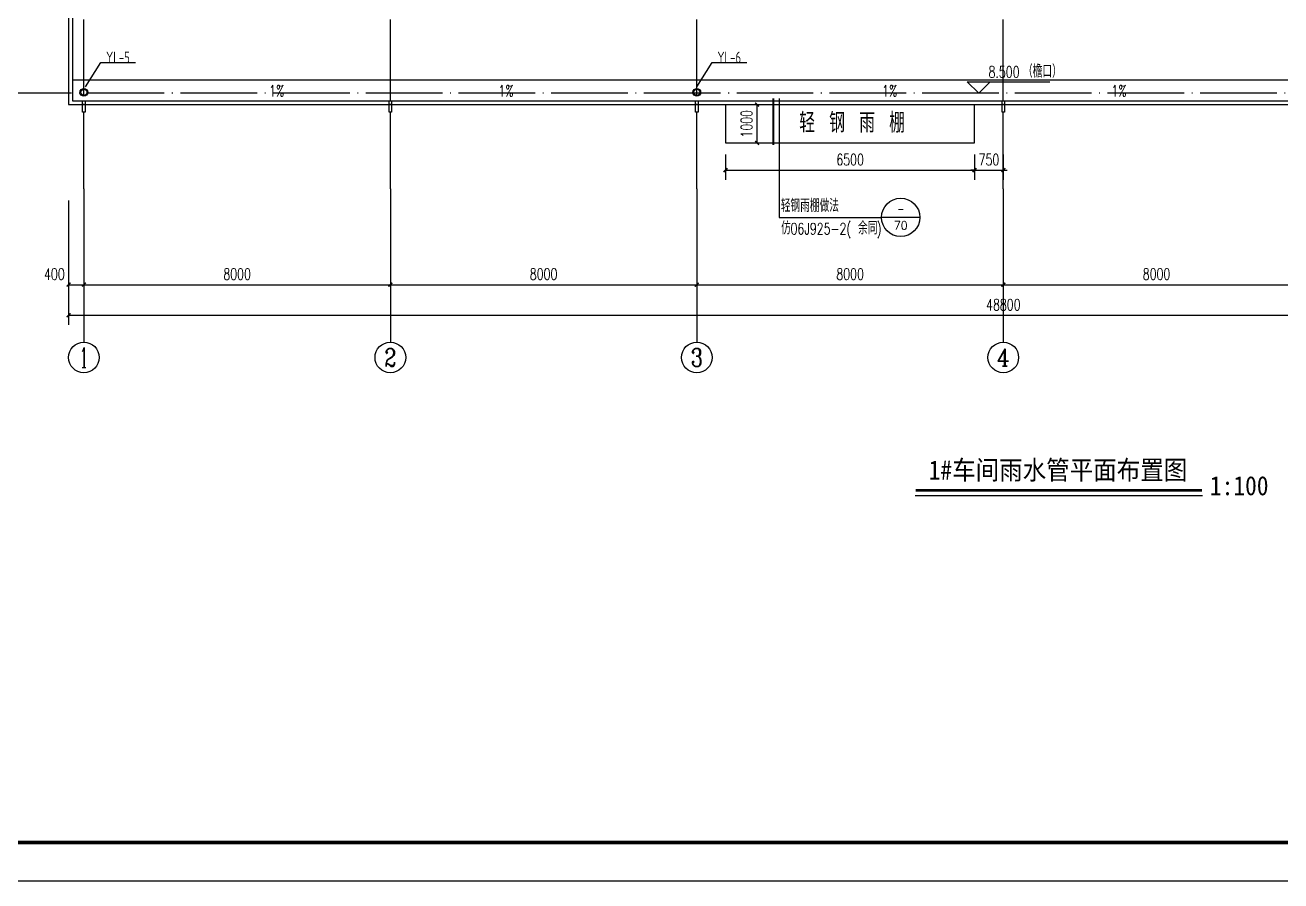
# Model space of a CAD drawing. Extents: x 4579863 to 4663963, y -547270 to -273670.
# Drawn here: x 4596890 to 4629669, y -547270 to -524930 of the extents above; entities that cross this region are included whole.
import ezdxf
from ezdxf.enums import TextEntityAlignment as Align

# ---------------------------------------------------------------- set-up
doc = ezdxf.new("R2010")
doc.units = 0
doc.header["$LTSCALE"] = 1000
doc.header["$MEASUREMENT"] = 0
doc.linetypes.add('DOTE', pattern=[2.42, 2, -0.2, 0.02, -0.2])
doc.layers.get('0').update_dxf_attribs({"linetype": 'CONTINUOUS'})
doc.layers.get('Defpoints').update_dxf_attribs({"linetype": 'CONTINUOUS'})
for name, color, linetype in [('11', 134, 'CONTINUOUS'), ('AXIS', 3, 'CONTINUOUS'), ('AXIS_TEXT', 7, 'CONTINUOUS'), ('DIM_ELEV', 3, 'CONTINUOUS'), ('DIM_IDEN', 3, 'CONTINUOUS'), ('DIM_SYMB', 3, 'CONTINUOUS'), ('DOTE', 252, 'CONTINUOUS'), ('PUB_DIM', 3, 'CONTINUOUS'), ('PUB_TEXT', 7, 'CONTINUOUS'), ('PUB_TITLE', 4, 'CONTINUOUS'), ('图名', 15, 'CONTINUOUS'), ('雨水管', 5, 'CONTINUOUS')]:
    doc.layers.add(name, color=color, linetype=linetype)
doc.layers.add('_0', color=7, linetype='CONTINUOUS', lineweight=25)
doc.styles.add('_HZTXT', font='txt.shx', dxfattribs={"width": 0.8, "bigfont": 'HZTXT.shx'})
doc.styles.add('_TCH_AXIS', font='COMPLEX', dxfattribs={"bigfont": 'GBCBIG'})
doc.styles.add('_TCH_DIM', font='SIMPLEX', dxfattribs={"bigfont": 'GBCBIG'})
doc.styles.add('_TCH_DIM_T3', font='SIMPLEX', dxfattribs={"width": 0.705882, "bigfont": 'GBCBIG'})
doc.styles.add('_TCH_LABEL', font='COMPLEX', dxfattribs={"bigfont": 'GBCBIG'})
doc.styles.add('COMPLEX', font='COMPLEX')
doc.styles.add('SCEI', font='sceie.shx', dxfattribs={"width": 0.8, "bigfont": 'sceic.shx'})
doc.styles.add('宋体', font='', dxfattribs={"width": 0.7})
doc.styles.get('宋体').set_extended_font_data('SimSun')
doc.dimstyles.new('_TCH_ARCH&&100', dxfattribs={"dimtxt": 297.5, "dimasz": 100, "dimexe": 250, "dimexo": 300, "dimgap": 126.25, "dimtad": 1, "dimdec": 0, "dimzin": 0, "dimdsep": 46, "dimtxsty": '_TCH_DIM_T3', "dimblk": 'ARCHTICK', "dimcen": 0.09, "dimclrt": 7, "dimazin": 2, "dimtfac": 1, "dimtdec": 0, "dimtix": 1, "dimtmove": 2, "dimatfit": 3, "dimfxl": 0, "dimtolj": 1, "dimtzin": 0, "dimarcsym": 0})

# ---------------------------------------------------------------- blocks, each defined once
blk = doc.blocks.new('_ArchTick')
at = {"color": 0, "linetype": 'ByBlock', "const_width": 0.4}
blk.add_lwpolyline([(-0.5, -0.5), (0.5, 0.5)], dxfattribs=at)
blk = doc.blocks.new('*D417')
at = {"layer": 'Defpoints', "color": 0}
for p in [(4615174, -527006), (4615997, -527006), (4615174, -528006)]:
    blk.add_point(p, dxfattribs=at)
at = {"layer": 'PUB_DIM', "color": 0, "lineweight": -2}
for p, q in [((4615474, -527006), (4616247, -527006)), ((4615997, -528006), (4615997, -527006)), ((4615474, -528006), (4616247, -528006))]:
    blk.add_line(p, q, dxfattribs=at)
at = {"layer": 'PUB_DIM', "color": 0, "lineweight": -2, "xscale": 100, "yscale": 100, "zscale": 100}
for p, rotation in [((4615997, -527006), 90), ((4615997, -528006), 270)]:
    blk.add_blockref('_ArchTick', p, dxfattribs=dict(at, rotation=rotation))
at = {"layer": 'PUB_DIM', "color": 7, "insert": (4615722, -527506), "char_height": 297.5, "attachment_point": 5, "rotation": 90, "style": '_TCH_DIM_T3'}
blk.add_mtext('\\A1;1000', dxfattribs=at)
blk = doc.blocks.new('*D418')
at = {"layer": 'Defpoints', "color": 0}
for p in [(4615174, -528006), (4621674, -528006), (4621674, -528716)]:
    blk.add_point(p, dxfattribs=at)
at = {"layer": 'PUB_DIM', "color": 0, "lineweight": -2}
for p, q in [((4615174, -528306), (4615174, -528966)), ((4621674, -528306), (4621674, -528966)), ((4615174, -528716), (4621674, -528716))]:
    blk.add_line(p, q, dxfattribs=at)
at = {"layer": 'PUB_DIM', "color": 0, "lineweight": -2, "xscale": 100, "yscale": 100, "zscale": 100, "rotation": 180}
blk.add_blockref('_ArchTick', (4615174, -528716), dxfattribs=at)
at = {"layer": 'PUB_DIM', "color": 0, "lineweight": -2, "xscale": 100, "yscale": 100, "zscale": 100}
blk.add_blockref('_ArchTick', (4621674, -528716), dxfattribs=at)
at = {"layer": 'PUB_DIM', "color": 7, "insert": (4618424, -528441), "char_height": 297.5, "attachment_point": 5, "style": '_TCH_DIM_T3'}
blk.add_mtext('\\A1;6500', dxfattribs=at)
blk = doc.blocks.new('*D419')
at = {"layer": 'Defpoints', "color": 0}
for p in [(4621674, -528006), (4622424, -528006), (4622424, -528716)]:
    blk.add_point(p, dxfattribs=at)
at = {"layer": 'PUB_DIM', "color": 0, "lineweight": -2}
for p, q in [((4621674, -528306), (4621674, -528966)), ((4622424, -528306), (4622424, -528966)), ((4621674, -528716), (4621574, -528716)), ((4621674, -528716), (4622424, -528716)), ((4622424, -528716), (4622524, -528716))]:
    blk.add_line(p, q, dxfattribs=at)
at = {"layer": 'PUB_DIM', "color": 0, "lineweight": -2, "xscale": 100, "yscale": 100, "zscale": 100}
blk.add_blockref('_ArchTick', (4621674, -528716), dxfattribs=at)
at = {"layer": 'PUB_DIM', "color": 0, "lineweight": -2, "xscale": 100, "yscale": 100, "zscale": 100, "rotation": 180}
blk.add_blockref('_ArchTick', (4622424, -528716), dxfattribs=at)
at = {"layer": 'PUB_DIM', "color": 7, "insert": (4622049, -528441), "char_height": 297.5, "attachment_point": 5, "style": '_TCH_DIM_T3'}
blk.add_mtext('\\A1;750', dxfattribs=at)
blk = doc.blocks.new('*D405')
at = {"layer": 'AXIS', "color": 0, "lineweight": -2}
for p, q in [((4598024, -529506), (4598024, -531956)), ((4598424, -529506), (4598424, -531956)), ((4598024, -531706), (4598424, -531706))]:
    blk.add_line(p, q, dxfattribs=at)
at = {"layer": 'Defpoints', "color": 0}
for p in [(4598024, -529206), (4598424, -529206), (4598424, -531706)]:
    blk.add_point(p, dxfattribs=at)
at = {"layer": 'AXIS', "color": 0, "lineweight": -2, "xscale": 100, "yscale": 100, "zscale": 100, "rotation": 180}
blk.add_blockref('_ArchTick', (4598024, -531706), dxfattribs=at)
at = {"layer": 'AXIS', "color": 0, "lineweight": -2, "xscale": 100, "yscale": 100, "zscale": 100}
blk.add_blockref('_ArchTick', (4598424, -531706), dxfattribs=at)
at = {"layer": 'AXIS', "color": 7, "insert": (4597654, -531431), "char_height": 297.5, "attachment_point": 5, "style": '_TCH_DIM_T3'}
blk.add_mtext('\\A1;400', dxfattribs=at)
blk = doc.blocks.new('*D406')
at = {"layer": 'AXIS', "color": 0, "lineweight": -2}
for p, q in [((4598424, -529506), (4598424, -531956)), ((4606424, -529506), (4606424, -531956)), ((4598424, -531706), (4606424, -531706))]:
    blk.add_line(p, q, dxfattribs=at)
at = {"layer": 'Defpoints', "color": 0}
for p in [(4598424, -529206), (4606424, -529206), (4606424, -531706)]:
    blk.add_point(p, dxfattribs=at)
at = {"layer": 'AXIS', "color": 0, "lineweight": -2, "xscale": 100, "yscale": 100, "zscale": 100, "rotation": 180}
blk.add_blockref('_ArchTick', (4598424, -531706), dxfattribs=at)
at = {"layer": 'AXIS', "color": 0, "lineweight": -2, "xscale": 100, "yscale": 100, "zscale": 100}
blk.add_blockref('_ArchTick', (4606424, -531706), dxfattribs=at)
at = {"layer": 'AXIS', "color": 7, "insert": (4602424, -531431), "char_height": 297.5, "attachment_point": 5, "style": '_TCH_DIM_T3'}
blk.add_mtext('\\A1;8000', dxfattribs=at)
blk = doc.blocks.new('*D407')
at = {"layer": 'AXIS', "color": 0, "lineweight": -2}
for p, q in [((4606424, -529506), (4606424, -531956)), ((4614424, -529506), (4614424, -531956)), ((4606424, -531706), (4614424, -531706))]:
    blk.add_line(p, q, dxfattribs=at)
at = {"layer": 'Defpoints', "color": 0}
for p in [(4606424, -529206), (4614424, -529206), (4614424, -531706)]:
    blk.add_point(p, dxfattribs=at)
at = {"layer": 'AXIS', "color": 0, "lineweight": -2, "xscale": 100, "yscale": 100, "zscale": 100, "rotation": 180}
blk.add_blockref('_ArchTick', (4606424, -531706), dxfattribs=at)
at = {"layer": 'AXIS', "color": 0, "lineweight": -2, "xscale": 100, "yscale": 100, "zscale": 100}
blk.add_blockref('_ArchTick', (4614424, -531706), dxfattribs=at)
at = {"layer": 'AXIS', "color": 7, "insert": (4610424, -531431), "char_height": 297.5, "attachment_point": 5, "style": '_TCH_DIM_T3'}
blk.add_mtext('\\A1;8000', dxfattribs=at)
blk = doc.blocks.new('*D408')
at = {"layer": 'AXIS', "color": 0, "lineweight": -2}
for p, q in [((4614424, -529506), (4614424, -531956)), ((4622424, -529506), (4622424, -531956)), ((4614424, -531706), (4622424, -531706))]:
    blk.add_line(p, q, dxfattribs=at)
at = {"layer": 'Defpoints', "color": 0}
for p in [(4614424, -529206), (4622424, -529206), (4622424, -531706)]:
    blk.add_point(p, dxfattribs=at)
at = {"layer": 'AXIS', "color": 0, "lineweight": -2, "xscale": 100, "yscale": 100, "zscale": 100, "rotation": 180}
blk.add_blockref('_ArchTick', (4614424, -531706), dxfattribs=at)
at = {"layer": 'AXIS', "color": 0, "lineweight": -2, "xscale": 100, "yscale": 100, "zscale": 100}
blk.add_blockref('_ArchTick', (4622424, -531706), dxfattribs=at)
at = {"layer": 'AXIS', "color": 7, "insert": (4618424, -531431), "char_height": 297.5, "attachment_point": 5, "style": '_TCH_DIM_T3'}
blk.add_mtext('\\A1;8000', dxfattribs=at)
blk = doc.blocks.new('*D409')
at = {"layer": 'AXIS', "color": 0, "lineweight": -2}
for p, q in [((4622424, -529506), (4622424, -531956)), ((4630424, -529506), (4630424, -531956)), ((4622424, -531706), (4630424, -531706))]:
    blk.add_line(p, q, dxfattribs=at)
at = {"layer": 'Defpoints', "color": 0}
for p in [(4622424, -529206), (4630424, -529206), (4630424, -531706)]:
    blk.add_point(p, dxfattribs=at)
at = {"layer": 'AXIS', "color": 0, "lineweight": -2, "xscale": 100, "yscale": 100, "zscale": 100, "rotation": 180}
blk.add_blockref('_ArchTick', (4622424, -531706), dxfattribs=at)
at = {"layer": 'AXIS', "color": 0, "lineweight": -2, "xscale": 100, "yscale": 100, "zscale": 100}
blk.add_blockref('_ArchTick', (4630424, -531706), dxfattribs=at)
at = {"layer": 'AXIS', "color": 7, "insert": (4626424, -531431), "char_height": 297.5, "attachment_point": 5, "style": '_TCH_DIM_T3'}
blk.add_mtext('\\A1;8000', dxfattribs=at)
blk = doc.blocks.new('*D413')
at = {"layer": 'AXIS', "color": 0, "lineweight": -2}
for p, q in [((4598024, -529506), (4598024, -532756)), ((4646824, -529506), (4646824, -532756)), ((4598024, -532506), (4646824, -532506))]:
    blk.add_line(p, q, dxfattribs=at)
at = {"layer": 'Defpoints', "color": 0}
for p in [(4598024, -529206), (4646824, -529206), (4646824, -532506)]:
    blk.add_point(p, dxfattribs=at)
at = {"layer": 'AXIS', "color": 0, "lineweight": -2, "xscale": 100, "yscale": 100, "zscale": 100, "rotation": 180}
blk.add_blockref('_ArchTick', (4598024, -532506), dxfattribs=at)
at = {"layer": 'AXIS', "color": 0, "lineweight": -2, "xscale": 100, "yscale": 100, "zscale": 100}
blk.add_blockref('_ArchTick', (4646824, -532506), dxfattribs=at)
at = {"layer": 'AXIS', "color": 7, "insert": (4622424, -532231), "char_height": 297.5, "attachment_point": 5, "style": '_TCH_DIM_T3'}
blk.add_mtext('\\A1;48800', dxfattribs=at)
blk = doc.blocks.new('_AXISO')
blk.add_circle((0, 0), 0.5)
at = {"layer": 'AXIS_TEXT', "style": 'COMPLEX', "width": 1.041667}
blk.add_attdef('A', text='', height=0.56, dxfattribs=at).set_placement((-0.25, -0.28), (0.25, -0.28), align=Align.FIT)

msp = doc.modelspace()

# ---------------------------------------------------------------- linework, layer by layer
for points in [[(4598123.7, -526356.4), (4646723.7, -526356.4)], [(4606423.7, -526906.4), (4606423.7, -526356.4)], [(4622423.7, -526906.4), (4622423.7, -526356.4)]]:
    msp.add_lwpolyline(points)
at = {"layer": '11'}
for centre, radius in [((4598423.7, -526685.4), 100), ((4598423.7, -526685.4), 80), ((4614423.7, -526685.4), 100), ((4614423.7, -526685.4), 80)]:
    msp.add_circle(centre, radius, dxfattribs=at)
at = {"layer": '_0', "color": 0}
for points in [[(4646823.7, -506406.4), (4598023.7, -506406.4), (4598023.7, -527006.4), (4646823.7, -527006.4)], [(4646723.7, -506506.4), (4598123.7, -506506.4), (4598123.7, -526906.4), (4646723.7, -526906.4)]]:
    msp.add_lwpolyline(points, close=True, dxfattribs=at)
msp.add_lwpolyline([(4615173.7, -527006.4), (4615173.7, -528006.4), (4621673.7, -528006.4), (4621673.7, -527006.4)], dxfattribs=at)
at = {"layer": 'AXIS', "color": 0}
for p, q in [((4598423.7, -529206.4), (4598423.7, -533206.4)), ((4606423.7, -529206.4), (4606423.7, -533206.4)), ((4614423.7, -529206.4), (4614423.7, -533206.4)), ((4622423.7, -529206.4), (4622423.7, -533206.4))]:
    msp.add_line(p, q, dxfattribs=at)
at = {"layer": 'DIM_ELEV'}
for p, q in [((4621781, -526706.4), (4621481, -526406.4)), ((4621481, -526406.4), (4623639.2, -526406.4)), ((4621781, -526706.4), (4622081, -526406.4))]:
    msp.add_line(p, q, dxfattribs=at)
at = {"layer": 'DIM_IDEN'}
for p, q in [((4616573.2, -526845.7), (4616573.2, -529950.3)), ((4616573.2, -529950.3), (4619245.4, -529950.3)), ((4620245.4, -529950.3), (4619245.4, -529950.3))]:
    msp.add_line(p, q, dxfattribs=at)
at = {"layer": 'DIM_IDEN', "const_width": 50}
msp.add_lwpolyline([(4616423.2, -526845.7), (4616423.2, -528055.5)], dxfattribs=at)
at = {"layer": 'DIM_IDEN'}
msp.add_circle((4619745.4, -529950.3), 500, dxfattribs=at)
at = {"layer": 'DIM_SYMB'}
for points in [[(4603156.3, -526648.1, 0, 0, 0), (4600797.1, -526648.1, 80, 0, 0), (4600497.1, -526648.1, 0, 0, 0)], [(4609691, -526648.1, 0, 0, 0), (4612050.2, -526648.1, 80, 0, 0), (4612350.2, -526648.1, 0, 0, 0)], [(4619156.3, -526648.1, 0, 0, 0), (4616797.1, -526648.1, 80, 0, 0), (4616497.1, -526648.1, 0, 0, 0)], [(4625691, -526648.1, 0, 0, 0), (4628050.2, -526648.1, 80, 0, 0), (4628350.2, -526648.1, 0, 0, 0)]]:
    msp.add_lwpolyline(points, format="xyseb", dxfattribs=at)
at = {"layer": 'DOTE', "linetype": 'DOTE'}
for p, q in [((4598423.7, -529206.4), (4598423.7, -504206.4)), ((4606423.7, -529206.4), (4606423.7, -504206.4)), ((4614423.7, -529206.4), (4614423.7, -504206.4)), ((4622423.7, -529206.4), (4622423.7, -504206.4)), ((4648923.7, -526706.4), (4595923.7, -526706.4))]:
    msp.add_line(p, q, dxfattribs=at)
at = {"layer": 'PUB_TEXT', "color": 4}
for p, q in [((4598468.2, -526542.1), (4598870.3, -525908)), ((4598870.3, -525908), (4599772.9, -525908)), ((4614423.7, -526542.1), (4614825.7, -525908)), ((4614825.7, -525908), (4615728.3, -525908))]:
    msp.add_line(p, q, dxfattribs=at)
at = {"layer": 'PUB_TITLE', "color": 4}
msp.add_lwpolyline([(4579862.8, -547270.1), (4663962.8, -547270.1), (4663962.8, -487870.1), (4579862.8, -487870.1)], close=True, dxfattribs=at)
at = {"layer": 'PUB_TITLE', "color": 4, "const_width": 100}
msp.add_lwpolyline([(4582362.8, -546270.1), (4662962.8, -546270.1), (4662962.8, -488870.1), (4582362.8, -488870.1)], close=True, dxfattribs=at)
at = {"layer": '图名'}
msp.add_line((4620123.8, -537206.1), (4627620, -537206.1), dxfattribs=at)
at = {"layer": '图名', "const_width": 70, "elevation": 23999.8}
msp.add_lwpolyline([(4620133.6, -537072.9), (4627610.2, -537072.9)], dxfattribs=at)
at = {"layer": '雨水管'}
for points in [[(4598390.9, -526906.4), (4598456.4, -526906.4), (4598456.4, -527206.4), (4598390.9, -527206.4)], [(4606390.9, -526906.4), (4606456.4, -526906.4), (4606456.4, -527206.4), (4606390.9, -527206.4)], [(4614390.9, -526906.4), (4614456.4, -526906.4), (4614456.4, -527206.4), (4614390.9, -527206.4)], [(4622390.9, -526906.4), (4622456.4, -526906.4), (4622456.4, -527206.4), (4622390.9, -527206.4)]]:
    msp.add_lwpolyline(points, close=True, dxfattribs=at)

# ---------------------------------------------------------------- block references
at = {"layer": 'AXIS', "color": 0}
ref = msp.add_blockref('_AXISO', (4598423.7, -533606.4), dxfattribs=dict(at, xscale=800, yscale=800, zscale=800))
ref.add_attrib('A', '1', dxfattribs={"layer": 'AXIS_TEXT', "color": 0, "height": 514.7, "style": '_TCH_AXIS'}).set_placement((4598313.4, -533863.7), (4598533.9, -533863.7), align=Align.FIT)
ref = msp.add_blockref('_AXISO', (4606423.7, -533606.4), dxfattribs=dict(at, xscale=800, yscale=800, zscale=800))
ref.add_attrib('A', '2', dxfattribs={"layer": 'AXIS_TEXT', "color": 0, "height": 465.9, "style": '_TCH_AXIS'}).set_placement((4606268.3, -533839.3), (4606579, -533839.3), align=Align.FIT)
ref = msp.add_blockref('_AXISO', (4614423.7, -533606.4), dxfattribs=dict(at, xscale=800, yscale=800, zscale=800))
ref.add_attrib('A', '3', dxfattribs={"layer": 'AXIS_TEXT', "color": 0, "height": 465.9, "style": '_TCH_AXIS'}).set_placement((4614268.3, -533839.3), (4614579, -533839.3), align=Align.FIT)
ref = msp.add_blockref('_AXISO', (4622423.7, -533606.4), dxfattribs=dict(at, xscale=800, yscale=800, zscale=800))
ref.add_attrib('A', '4', dxfattribs={"layer": 'AXIS_TEXT', "color": 0, "height": 445.4, "style": '_TCH_AXIS'}).set_placement((4622254, -533829.1), (4622593.3, -533829.1), align=Align.FIT)

# ---------------------------------------------------------------- texts
at = {"color": 4, "style": 'SCEI', "width": 0.8}
for s, p in [('YL-5', (4599006.1, -525922.9)), ('YL-6', (4614961.5, -525922.9))]:
    msp.add_text(s, height=300, dxfattribs=at).set_placement(p)
at = {"layer": 'PUB_DIM', "style": '_HZTXT', "width": 0.8}
msp.add_text('轻 钢 雨 棚', height=517.24, dxfattribs=at).set_placement((4617095.1, -527736.1))
at = {"layer": 'PUB_TEXT', "style": '_TCH_DIM', "width": 0.705882}
for s, p in [('8.500', (4622037.4, -526301.4)), ('1%%%', (4603261.3, -526796.9)), ('1%%%', (4609246, -526796.9)), ('1%%%', (4619261.3, -526796.9)), ('1%%%', (4625246, -526796.9)), ('06J925-2(', (4616870.6, -530394)), (')', (4619122.1, -530394))]:
    msp.add_text(s, height=297.5, dxfattribs=at).set_placement(p)
at = {"layer": 'PUB_TEXT', "style": '_TCH_DIM'}
for s, height, p in [('（檐口）', 337.59, (4622937.4, -526301.4)), ('轻钢雨棚做法', 337.59, (4616615.3, -529807.9)), ('仿', 337.6, (4616624.8, -530394)), ('余同', 337.59, (4618630.6, -530394))]:
    msp.add_text(s, height=height, dxfattribs=at).set_placement(p)
at = {"layer": 'PUB_TEXT', "style": '_TCH_LABEL', "width": 0.777778}
msp.add_text('-', height=261, dxfattribs=at).set_placement((4619658.4, -529857.7), (4619832.4, -529857.7), align=Align.FIT)
at = {"layer": 'PUB_TEXT', "style": '_TCH_LABEL'}
msp.add_text('70', height=219.66, dxfattribs=at).set_placement((4619567.6, -530269), (4619923.2, -530269), align=Align.FIT)
at = {"layer": '图名', "style": '宋体', "width": 0.9}
for s, p in [('1#车间雨水管平面布置图', (4620475.2, -536794.3)), ('1:100', (4627816, -537203))]:
    msp.add_text(s, height=500, dxfattribs=at).set_placement(p)

# ---------------------------------------------------------------- dimensions: what is measured, and where the dimension line sits
at = {"layer": 'AXIS', "color": 0}
dim = msp.add_linear_dim(base=(4598423.7, -531706.4), p1=(4598023.7, -529206.4), p2=(4598423.7, -529206.4), angle=360, dimstyle='_TCH_ARCH&&100', dxfattribs=at)
dim.commit()
dim.dimension.update_dxf_attribs({"geometry": '*D405', "text_midpoint": (4597653.7, -531431.4), "dimtype": 161})
for p1, p2, distance, picture, middle in [((4598023.7, -529206.4), (4646823.7, -529206.4), -3300, '*D413', (4622423.7, -532231.4)), ((4598423.7, -529206.4), (4606423.7, -529206.4), -2500, '*D406', (4602423.7, -531431.4)), ((4606423.7, -529206.4), (4614423.7, -529206.4), -2500, '*D407', (4610423.7, -531431.4)), ((4614423.7, -529206.4), (4622423.7, -529206.4), -2500, '*D408', (4618423.7, -531431.4)), ((4622423.7, -529206.4), (4630423.7, -529206.4), -2500, '*D409', (4626423.7, -531431.4))]:
    dim = msp.add_aligned_dim(p1=p1, p2=p2, distance=distance, dimstyle='_TCH_ARCH&&100', dxfattribs=at)
    dim.commit()
    dim.dimension.update_dxf_attribs({"geometry": picture, "text_midpoint": middle})
at = {"layer": 'PUB_DIM', "color": 0}
for p1, p2, distance, picture, middle in [((4615173.7, -528006.4), (4615173.7, -527006.4), -823.3, '*D417', (4615722, -527506.4)), ((4615173.7, -528006.4), (4621673.7, -528006.4), -709.2, '*D418', (4618423.7, -528440.6)), ((4621673.7, -528006.4), (4622423.7, -528006.4), -709.2, '*D419', (4622048.7, -528440.6))]:
    dim = msp.add_aligned_dim(p1=p1, p2=p2, distance=distance, dimstyle='_TCH_ARCH&&100', dxfattribs=at)
    dim.commit()
    dim.dimension.update_dxf_attribs({"geometry": picture, "text_midpoint": middle})

doc.saveas('drawing.dxf')
